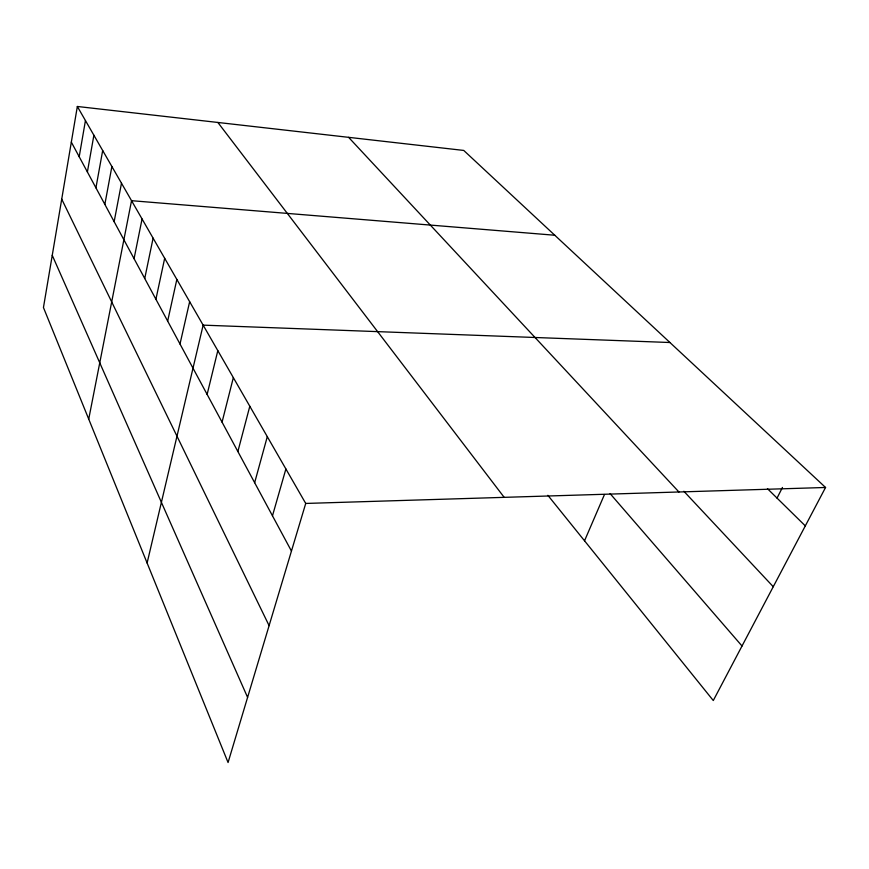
<?xml version="1.0" encoding="UTF-8"?>
<svg xmlns="http://www.w3.org/2000/svg" width="869" height="869" viewBox="0 0 869 869"><rect width="100%" height="100%" fill="white"/><g stroke="black" fill="none" stroke-linecap="round" stroke-linejoin="round"><path stroke-width="1.3" d="M77.341 106.474L43.45 307.528L228.069 762.526L305.725 503.444L77.341 106.474L463.742 150.435L825.55 487.476L713.286 700.533L547.861 495.308M79.198 156.746L85.444 120.552M87.389 171.975L93.885 135.227M95.927 187.834L102.683 150.533M104.845 204.389L111.884 166.511M114.143 221.682L121.486 183.218M88.725 419.108L131.534 200.685L554.78 235.238M134.065 258.68L142.06 218.977M144.732 278.493L153.096 238.16M155.909 299.273L164.675 258.289M167.663 321.096L176.841 279.438M180.002 344.026L189.648 301.695M147.111 563.014L203.14 325.136L669.945 342.516M207.126 394.417L217.815 350.642M222.062 422.149L233.337 377.635M237.878 451.532L249.805 406.257M254.65 482.697L267.294 436.64M272.475 515.806L285.89 468.978M584.533 540.8L604.476 494.504M777.038 498.111L782.458 487.455M305.725 503.444L825.55 487.476M767.446 488.671L805.313 525.886M683.87 491.278L773.258 586.716M348.599 137.335L678.939 491.984M610.092 493.603L742.017 646.004M217.869 122.464L504.183 497.35M71.334 142.136L291.452 551.065M61.721 199.131L269.097 625.637M52.249 255.312L247.589 697.372"/></g></svg>
